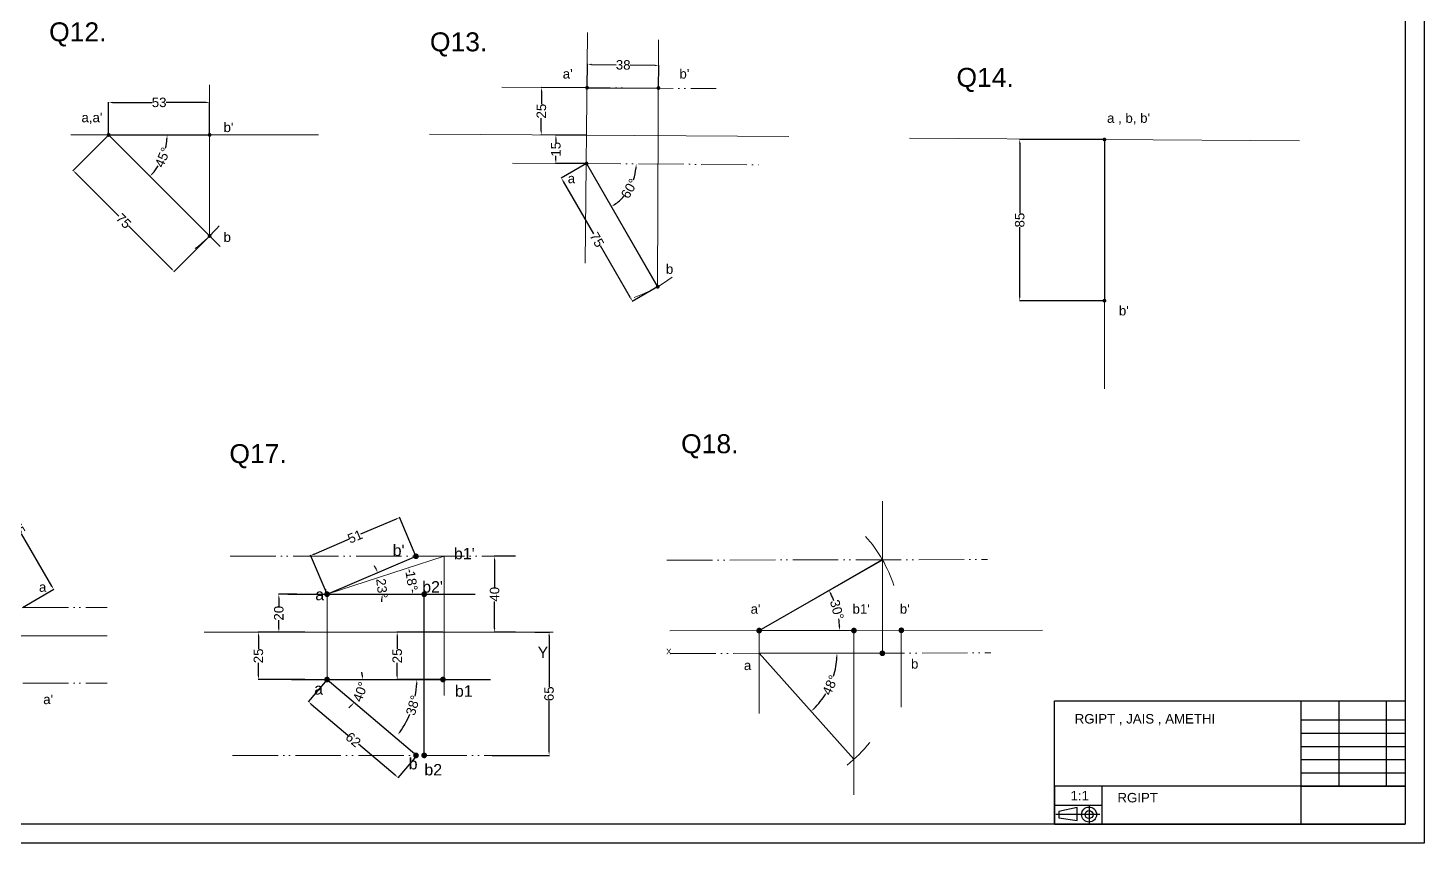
# Model space of a CAD drawing. Header units: millimetres. Extents: x 854 to 2043, y 502 to 1343.
# Drawn here: x 1307 to 2043, y 502 to 931 of the extents above; entities that cross this region are included whole.
import ezdxf

# ---------------------------------------------------------------- set-up
doc = ezdxf.new("R2010")
doc.units = ezdxf.units.MM
doc.header["$PDMODE"] = 34
doc.header["$PDSIZE"] = 3
doc.linetypes.add('ACAD_ISO05W100', pattern=[33, 24, -3, 0, -3, 0, -3])
for name, color, linetype, lineweight in [('DIM LINE', 3, 'Continuous', 15), ('locus', 7, 'ACAD_ISO05W100', 15), ('LOCUS LINE', 7, 'ACAD_ISO05W100', 5), ('loous', 7, 'ACAD_ISO05W100', 5), ('object', 1, 'Continuous', 30), ('prjector', 7, 'Continuous', 0), ('PRO LINE', 7, 'Continuous', 0), ('projector line', 7, 'Continuous', 0), ('reference', 7, 'Continuous', 20), ('reference line', 7, 'Continuous', 20), ('text', 80, 'Continuous', 5)]:
    doc.layers.add(name, color=color, linetype=linetype, lineweight=lineweight)
doc.layers.add('dimension line', color=50, linetype='Continuous')
doc.styles.get("Standard").update_dxf_attribs({"font": 'arial.ttf', "height": 5})
doc.dimstyles.get("Standard").update_dxf_attribs({"dimtxt": 5, "dimasz": 2, "dimexe": 0.18, "dimexo": 0.0625, "dimgap": 0.09, "dimtad": 0, "dimdec": 0, "dimzin": 0, "dimdsep": 46, "dimtxsty": 'Standard', "dimcen": 0.09, "dimadec": 0, "dimazin": 0, "dimtfac": 1, "dimtdec": 0, "dimtofl": 0, "dimtmove": 0, "dimatfit": 3, "dimfxl": 1, "dimtolj": 1, "dimtzin": 0, "dimarcsym": 0})

# ---------------------------------------------------------------- blocks, each defined once
blk = doc.blocks.new('*D24')
at = {"layer": 'Defpoints', "color": 0, "transparency": 16777216}
for p in [(1329.28, 875.02), (1349.52, 874.67), (1459.83, 875.02), (1375.87, 859.61), (1402.44, 821.74)]:
    blk.add_point(p, dxfattribs=at)
at = {"layer": 'dimension line', "color": 0, "lineweight": -2, "transparency": 16777216}
for start, end in [(347.00997, 356.28349), (318.71651, 327.99003)]:
    blk.add_arc((1349.16, 875.02), 30.84, start, end, dxfattribs=at)
at = {"layer": 'dimension line', "color": 0, "transparency": 16777216}
for points in [[(1379.6, 873.04), (1380.27, 873.02), (1380, 875.02)], [(1372.58, 854.45), (1372.09, 854.91), (1370.97, 853.22)]]:
    blk.add_solid(points, dxfattribs=at)
at = {"layer": 'dimension line', "color": 0, "transparency": 16777216, "insert": (1377.65, 863.22), "char_height": 5, "attachment_point": 5, "rotation": 67.5}
blk.add_mtext('\\A1;45°', dxfattribs=at)
blk = doc.blocks.new('*D25')
at = {"layer": 'Defpoints', "color": 0, "transparency": 16777216}
for p in [(1349.16, 875.02), (1402.44, 821.74), (1383.7, 803)]:
    blk.add_point(p, dxfattribs=at)
at = {"layer": 'dimension line', "color": 0, "lineweight": -2, "transparency": 16777216}
for p, q in [((1349.12, 874.98), (1330.29, 856.15)), ((1331.83, 854.87), (1354.46, 832.23)), ((1382.29, 804.41), (1359.65, 827.04)), ((1402.4, 821.7), (1383.57, 802.87))]:
    blk.add_line(p, q, dxfattribs=at)
at = {"layer": 'dimension line', "color": 0, "transparency": 16777216}
for points in [[(1332.07, 855.1), (1331.6, 854.63), (1330.42, 856.28)], [(1382.52, 804.65), (1382.05, 804.18), (1383.7, 803)]]:
    blk.add_solid(points, dxfattribs=at)
at = {"layer": 'dimension line', "color": 0, "transparency": 16777216, "insert": (1357.06, 829.64), "char_height": 5, "attachment_point": 5, "rotation": 315}
blk.add_mtext('\\A1;75', dxfattribs=at)
blk = doc.blocks.new('*D26')
at = {"layer": 'Defpoints', "color": 0, "transparency": 16777216}
for p in [(1601.07, 899.92), (1577.38, 875.11), (1600.91, 874.96)]:
    blk.add_point(p, dxfattribs=at)
at = {"layer": 'dimension line', "color": 0, "lineweight": -2, "transparency": 16777216}
for p, q in [((1601.01, 899.92), (1577.36, 900.07)), ((1577.53, 898.07), (1577.48, 891.32)), ((1577.39, 877.11), (1577.43, 883.86)), ((1600.85, 874.96), (1577.2, 875.11))]:
    blk.add_line(p, q, dxfattribs=at)
at = {"layer": 'dimension line', "color": 0, "transparency": 16777216}
for points in [[(1577.19, 898.07), (1577.86, 898.07), (1577.54, 900.07)], [(1577.06, 877.11), (1577.72, 877.11), (1577.38, 875.11)]]:
    blk.add_solid(points, dxfattribs=at)
at = {"layer": 'dimension line', "color": 0, "transparency": 16777216, "insert": (1577.46, 887.59), "char_height": 5, "attachment_point": 5, "rotation": 89.63326}
blk.add_mtext('\\A1;25', dxfattribs=at)
blk = doc.blocks.new('*D27')
at = {"layer": 'Defpoints', "color": 0, "transparency": 16777216}
for p in [(1562.21, 860.16), (1601.3, 859.92), (1693.19, 859.28), (1621.31, 843.04), (1638.8, 794.96)]:
    blk.add_point(p, dxfattribs=at)
at = {"layer": 'dimension line', "color": 0, "lineweight": -2, "transparency": 16777216}
for start, end in [(340.84373, 355.23385), (304.38117, 318.77129)]:
    blk.add_arc((1601.31, 859.9), 26.16, start, end, dxfattribs=at)
at = {"layer": 'dimension line', "color": 0, "transparency": 16777216}
for points in [[(1627.05, 857.74), (1627.71, 857.71), (1627.47, 859.72)], [(1616.26, 838.02), (1615.9, 838.59), (1614.39, 837.24)]]:
    blk.add_solid(points, dxfattribs=at)
at = {"layer": 'dimension line', "color": 0, "transparency": 16777216, "insert": (1623.92, 846.74), "char_height": 5, "attachment_point": 5, "rotation": 59.80751}
blk.add_mtext('\\A1;60°', dxfattribs=at)
blk = doc.blocks.new('*D28')
at = {"layer": 'Defpoints', "color": 0, "transparency": 16777216}
for p in [(1601.32, 874.96), (1585.09, 859.94), (1601.3, 859.92)]:
    blk.add_point(p, dxfattribs=at)
at = {"layer": 'dimension line', "color": 0, "lineweight": -2, "transparency": 16777216}
for p, q in [((1601.26, 874.96), (1584.93, 874.98)), ((1585.11, 872.98), (1585.1, 870.92)), ((1585.09, 861.94), (1585.09, 864.01)), ((1601.24, 859.92), (1584.91, 859.94))]:
    blk.add_line(p, q, dxfattribs=at)
at = {"layer": 'dimension line', "color": 0, "transparency": 16777216}
for points in [[(1584.77, 872.98), (1585.44, 872.98), (1585.11, 874.98)], [(1584.76, 861.94), (1585.42, 861.94), (1585.09, 859.94)]]:
    blk.add_solid(points, dxfattribs=at)
at = {"layer": 'dimension line', "color": 0, "transparency": 16777216, "insert": (1585.1, 867.46), "char_height": 5, "attachment_point": 5, "rotation": 89.91049}
blk.add_mtext('\\A1;15', dxfattribs=at)
blk = doc.blocks.new('*D30')
at = {"layer": 'Defpoints', "color": 0, "transparency": 16777216}
for p in [(1601.3, 859.92), (1638.8, 794.96), (1625.52, 787.3)]:
    blk.add_point(p, dxfattribs=at)
at = {"layer": 'dimension line', "color": 0, "lineweight": -2, "transparency": 16777216}
for p, q in [((1601.24, 859.88), (1587.86, 852.16)), ((1589.02, 850.52), (1604.94, 822.95)), ((1624.52, 789.03), (1608.6, 816.6)), ((1638.74, 794.93), (1625.36, 787.21))]:
    blk.add_line(p, q, dxfattribs=at)
at = {"layer": 'dimension line', "color": 0, "transparency": 16777216}
for points in [[(1589.31, 850.68), (1588.73, 850.35), (1588.02, 852.25)], [(1624.81, 789.2), (1624.23, 788.86), (1625.52, 787.3)]]:
    blk.add_solid(points, dxfattribs=at)
at = {"layer": 'dimension line', "color": 0, "transparency": 16777216, "insert": (1606.77, 819.77), "char_height": 5, "attachment_point": 5, "rotation": 300}
blk.add_mtext('\\A1;75', dxfattribs=at)
blk = doc.blocks.new('*D31')
at = {"layer": 'Defpoints', "color": 0, "transparency": 16777216}
for p in [(1402.44, 892.17), (1349.16, 875.02), (1402.44, 875.02)]:
    blk.add_point(p, dxfattribs=at)
at = {"layer": 'dimension line', "color": 0, "lineweight": -2, "transparency": 16777216}
for p, q in [((1349.16, 875.09), (1349.16, 892.35)), ((1351.16, 892.17), (1372.13, 892.17)), ((1400.44, 892.17), (1379.47, 892.17)), ((1402.44, 875.09), (1402.44, 892.35))]:
    blk.add_line(p, q, dxfattribs=at)
at = {"layer": 'dimension line', "color": 0, "transparency": 16777216}
for points in [[(1351.16, 892.51), (1351.16, 891.84), (1349.16, 892.17)], [(1400.44, 892.51), (1400.44, 891.84), (1402.44, 892.17)]]:
    blk.add_solid(points, dxfattribs=at)
at = {"layer": 'dimension line', "color": 0, "transparency": 16777216, "insert": (1375.8, 892.17), "char_height": 5, "attachment_point": 5}
blk.add_mtext('\\A1;53', dxfattribs=at)
blk = doc.blocks.new('*D33')
at = {"layer": 'Defpoints', "color": 0, "transparency": 16777216}
for p in [(1526.24, 652.78), (1509.29, 637.48), (1443.69, 632.79), (1464.4, 632.79), (1542.51, 632.79)]:
    blk.add_point(p, dxfattribs=at)
at = {"layer": 'DIM LINE', "color": 0, "lineweight": -2, "transparency": 16777216}
for start, end in [(15.0096, 15.37736), (2.53862, 2.90638)]:
    blk.add_arc((1464.4, 632.79), 45.14, start, end, dxfattribs=at)
at = {"layer": 'DIM LINE', "color": 0, "transparency": 16777216}
for points in [[(1507.6, 644.66), (1508.24, 644.85), (1507.35, 646.67)], [(1509.83, 634.79), (1509.16, 634.78), (1509.54, 632.79)]]:
    blk.add_solid(points, dxfattribs=at)
at = {"layer": 'DIM LINE', "color": 0, "transparency": 16777216, "insert": (1508.99, 639.82), "char_height": 5, "attachment_point": 5, "rotation": 278.95799}
blk.add_mtext('\\A1;18°', dxfattribs=at)
blk = doc.blocks.new('*D34')
at = {"layer": 'Defpoints', "color": 0, "transparency": 16777216}
for p in [(1445.66, 587.79), (1464.4, 587.79), (1550.61, 587.79), (1507.19, 567.54), (1515.63, 547.78)]:
    blk.add_point(p, dxfattribs=at)
at = {"layer": 'DIM LINE', "color": 0, "lineweight": -2, "transparency": 16777216}
for start, end in [(349.35642, 357.57942), (324.4356, 337.24933)]:
    blk.add_arc((1464.4, 587.79), 47.34, start, end, dxfattribs=at)
at = {"layer": 'DIM LINE', "color": 0, "transparency": 16777216}
for points in [[(1511.36, 585.79), (1512.03, 585.78), (1511.74, 587.79)], [(1503.18, 560.05), (1502.64, 560.45), (1501.71, 558.65)]]:
    blk.add_solid(points, dxfattribs=at)
at = {"layer": 'DIM LINE', "color": 0, "transparency": 16777216, "insert": (1509.74, 574.18), "char_height": 5, "attachment_point": 5, "rotation": 73.30287}
blk.add_mtext('\\A1;38°', dxfattribs=at)
blk = doc.blocks.new('*D32')
at = {"layer": 'Defpoints', "color": 0, "transparency": 16777216}
for p in [(1502.62, 673.18), (1511.31, 652.78), (1464.4, 632.79)]:
    blk.add_point(p, dxfattribs=at)
at = {"layer": 'DIM LINE', "color": 0, "lineweight": -2, "transparency": 16777216}
for p, q in [((1500.78, 672.4), (1482.09, 664.43)), ((1511.29, 652.84), (1502.55, 673.35)), ((1457.54, 653.97), (1476.23, 661.93)), ((1464.37, 632.84), (1455.63, 653.35))]:
    blk.add_line(p, q, dxfattribs=at)
at = {"layer": 'DIM LINE', "color": 0, "transparency": 16777216}
for points in [[(1500.65, 672.7), (1500.91, 672.09), (1502.62, 673.18)], [(1457.41, 654.28), (1457.67, 653.66), (1455.7, 653.19)]]:
    blk.add_solid(points, dxfattribs=at)
at = {"layer": 'DIM LINE', "color": 0, "transparency": 16777216, "insert": (1479.16, 663.18), "char_height": 5, "attachment_point": 5, "rotation": 23.08319}
blk.add_mtext('\\A1;51', dxfattribs=at)
blk = doc.blocks.new('*D35')
at = {"layer": 'Defpoints', "color": 0, "transparency": 16777216}
for p in [(1464.4, 587.79), (1511.76, 547.78), (1501.88, 536.08)]:
    blk.add_point(p, dxfattribs=at)
at = {"layer": 'DIM LINE', "color": 0, "lineweight": -2, "transparency": 16777216}
for p, q in [((1464.36, 587.74), (1454.4, 575.95)), ((1456.04, 574.8), (1475.4, 558.45)), ((1500.35, 537.37), (1480.99, 553.72)), ((1511.72, 547.73), (1501.77, 535.95))]:
    blk.add_line(p, q, dxfattribs=at)
at = {"layer": 'DIM LINE', "color": 0, "transparency": 16777216}
for points in [[(1456.26, 575.05), (1455.83, 574.54), (1454.52, 576.09)], [(1500.57, 537.63), (1500.14, 537.12), (1501.88, 536.08)]]:
    blk.add_solid(points, dxfattribs=at)
at = {"layer": 'DIM LINE', "color": 0, "transparency": 16777216, "insert": (1478.2, 556.08), "char_height": 5, "attachment_point": 5, "rotation": 319.8167}
blk.add_mtext('\\A1;62', dxfattribs=at)
blk = doc.blocks.new('*D36')
at = {"layer": 'Defpoints', "color": 0, "transparency": 16777216}
for p in [(1511.31, 652.78), (1492.43, 640.5), (1443.69, 632.79), (1464.4, 632.79), (1542.51, 632.79)]:
    blk.add_point(p, dxfattribs=at)
at = {"layer": 'DIM LINE', "color": 0, "lineweight": -2, "transparency": 16777216}
for start, end in [(27.02492, 30.96665), (352.11654, 356.05827)]:
    blk.add_arc((1464.4, 632.79), 29.08, start, end, dxfattribs=at)
at = {"layer": 'DIM LINE', "color": 0, "transparency": 16777216}
for points in [[(1490.6, 646.14), (1490, 645.86), (1491.14, 644.19)], [(1493.07, 630.8), (1493.74, 630.78), (1493.47, 632.79)]]:
    blk.add_solid(points, dxfattribs=at)
at = {"layer": 'DIM LINE', "color": 0, "transparency": 16777216, "insert": (1493.31, 635.85), "char_height": 5, "attachment_point": 5, "rotation": 276.05322}
blk.add_mtext('\\A1;23°', dxfattribs=at)
blk = doc.blocks.new('*D37')
at = {"layer": 'Defpoints', "color": 0, "transparency": 16777216}
for p in [(1445.66, 587.79), (1464.4, 587.79), (1550.61, 587.79), (1481.11, 579.35), (1511.76, 547.78)]:
    blk.add_point(p, dxfattribs=at)
at = {"layer": 'DIM LINE', "color": 0, "lineweight": -2, "transparency": 16777216}
for start, end in [(6.12285, 12.2457), (307.571, 313.69385)]:
    blk.add_arc((1464.4, 587.79), 18.72, start, end, dxfattribs=at)
at = {"layer": 'DIM LINE', "color": 0, "transparency": 16777216}
for points in [[(1483.35, 589.8), (1482.68, 589.77), (1483.12, 587.79)], [(1477.09, 574.48), (1477.57, 574.02), (1478.7, 575.7)]]:
    blk.add_solid(points, dxfattribs=at)
at = {"layer": 'DIM LINE', "color": 0, "transparency": 16777216, "insert": (1481.98, 581.35), "char_height": 5, "attachment_point": 5, "rotation": 69.90835}
blk.add_mtext('\\A1;40°', dxfattribs=at)
blk = doc.blocks.new('*D38')
at = {"layer": 'Defpoints', "color": 0, "transparency": 16777216}
for p in [(1448.43, 632.79), (1438.95, 612.78), (1448.43, 612.78)]:
    blk.add_point(p, dxfattribs=at)
at = {"layer": 'dimension line', "color": 0, "lineweight": -2, "transparency": 16777216}
for p, q in [((1448.37, 632.79), (1438.77, 632.79)), ((1438.95, 630.79), (1438.95, 626.49)), ((1438.95, 614.78), (1438.95, 619.08)), ((1448.37, 612.78), (1438.77, 612.78))]:
    blk.add_line(p, q, dxfattribs=at)
at = {"layer": 'dimension line', "color": 0, "transparency": 16777216}
for points in [[(1438.61, 630.79), (1439.28, 630.79), (1438.95, 632.79)], [(1438.61, 614.78), (1439.28, 614.78), (1438.95, 612.78)]]:
    blk.add_solid(points, dxfattribs=at)
at = {"layer": 'dimension line', "color": 0, "transparency": 16777216, "insert": (1438.95, 622.78), "char_height": 5, "attachment_point": 5, "rotation": 90}
blk.add_mtext('\\A1;20', dxfattribs=at)
blk = doc.blocks.new('*D39')
at = {"layer": 'Defpoints', "color": 0, "transparency": 16777216}
for p in [(1525.51, 612.78), (1501.4, 587.79), (1525.51, 587.79)]:
    blk.add_point(p, dxfattribs=at)
at = {"layer": 'dimension line', "color": 0, "lineweight": -2, "transparency": 16777216}
for p, q in [((1525.45, 612.78), (1501.22, 612.78)), ((1501.4, 610.78), (1501.4, 604.02)), ((1501.4, 589.79), (1501.4, 596.55)), ((1525.45, 587.79), (1501.22, 587.79))]:
    blk.add_line(p, q, dxfattribs=at)
at = {"layer": 'dimension line', "color": 0, "transparency": 16777216}
for points in [[(1501.06, 610.78), (1501.73, 610.78), (1501.4, 612.78)], [(1501.06, 589.79), (1501.73, 589.79), (1501.4, 587.79)]]:
    blk.add_solid(points, dxfattribs=at)
at = {"layer": 'dimension line', "color": 0, "transparency": 16777216, "insert": (1501.4, 600.28), "char_height": 5, "attachment_point": 5, "rotation": 90}
blk.add_mtext('\\A1;25', dxfattribs=at)
blk = doc.blocks.new('*D40')
at = {"layer": 'Defpoints', "color": 0, "transparency": 16777216}
for p in [(1563.87, 652.78), (1552.78, 612.78), (1563.87, 612.78)]:
    blk.add_point(p, dxfattribs=at)
at = {"layer": 'dimension line', "color": 0, "lineweight": -2, "transparency": 16777216}
for p, q in [((1563.81, 652.78), (1552.6, 652.78)), ((1552.78, 650.78), (1552.78, 636.54)), ((1552.78, 614.78), (1552.78, 629.02)), ((1563.81, 612.78), (1552.6, 612.78))]:
    blk.add_line(p, q, dxfattribs=at)
at = {"layer": 'dimension line', "color": 0, "transparency": 16777216}
for points in [[(1552.45, 650.78), (1553.12, 650.78), (1552.78, 652.78)], [(1552.45, 614.78), (1553.12, 614.78), (1552.78, 612.78)]]:
    blk.add_solid(points, dxfattribs=at)
at = {"layer": 'dimension line', "color": 0, "transparency": 16777216, "insert": (1552.78, 632.78), "char_height": 5, "attachment_point": 5, "rotation": 90}
blk.add_mtext('\\A1;40', dxfattribs=at)
blk = doc.blocks.new('*D41')
at = {"layer": 'Defpoints', "color": 0, "transparency": 16777216}
for p in [(1573.87, 612.78), (1551.4, 547.78), (1581.51, 547.78)]:
    blk.add_point(p, dxfattribs=at)
at = {"layer": 'dimension line', "color": 0, "lineweight": -2, "transparency": 16777216}
for p, q in [((1573.93, 612.78), (1581.69, 612.78)), ((1581.51, 610.78), (1581.51, 583.99)), ((1581.51, 549.78), (1581.51, 576.58)), ((1551.46, 547.78), (1581.69, 547.78))]:
    blk.add_line(p, q, dxfattribs=at)
at = {"layer": 'dimension line', "color": 0, "transparency": 16777216}
for points in [[(1581.17, 610.78), (1581.84, 610.78), (1581.51, 612.78)], [(1581.17, 549.78), (1581.84, 549.78), (1581.51, 547.78)]]:
    blk.add_solid(points, dxfattribs=at)
at = {"layer": 'dimension line', "color": 0, "transparency": 16777216, "insert": (1581.51, 580.28), "char_height": 5, "attachment_point": 5, "rotation": 90}
blk.add_mtext('\\A1;65', dxfattribs=at)
blk = doc.blocks.new('*D42')
at = {"layer": 'Defpoints', "color": 0, "transparency": 16777216}
for p in [(1452.65, 612.78), (1428.18, 587.79), (1452.65, 587.79)]:
    blk.add_point(p, dxfattribs=at)
at = {"layer": 'dimension line', "color": 0, "lineweight": -2, "transparency": 16777216}
for p, q in [((1452.59, 612.78), (1428, 612.78)), ((1428.18, 610.78), (1428.18, 604.02)), ((1428.18, 589.79), (1428.18, 596.55)), ((1452.59, 587.79), (1428, 587.79))]:
    blk.add_line(p, q, dxfattribs=at)
at = {"layer": 'dimension line', "color": 0, "transparency": 16777216}
for points in [[(1427.85, 610.78), (1428.52, 610.78), (1428.18, 612.78)], [(1427.85, 589.79), (1428.52, 589.79), (1428.18, 587.79)]]:
    blk.add_solid(points, dxfattribs=at)
at = {"layer": 'dimension line', "color": 0, "transparency": 16777216, "insert": (1428.18, 600.28), "char_height": 5, "attachment_point": 5, "rotation": 90}
blk.add_mtext('\\A1;25', dxfattribs=at)
blk = doc.blocks.new('*D44')
at = {"layer": 'Defpoints', "color": 0, "transparency": 16777216}
for p in [(1757.29, 651.13), (1734.16, 621), (1692.34, 613.63), (1692.34, 613.63), (1742.34, 613.63)]:
    blk.add_point(p, dxfattribs=at)
at = {"layer": 'dimension line', "color": 0, "lineweight": -2, "transparency": 16777216}
for start, end in [(21.75183, 27.30315), (2.69833, 8.24965)]:
    blk.add_arc((1692.34, 613.63), 42.47, start, end, dxfattribs=at)
at = {"layer": 'dimension line', "color": 0, "transparency": 16777216}
for points in [[(1729.78, 632.95), (1730.37, 633.27), (1729.12, 634.86)], [(1735.09, 615.63), (1734.43, 615.62), (1734.81, 613.63)]]:
    blk.add_solid(points, dxfattribs=at)
at = {"layer": 'dimension line', "color": 0, "transparency": 16777216, "insert": (1733.36, 624.62), "char_height": 5, "attachment_point": 5, "rotation": 285.00074}
blk.add_mtext('\\A1;30°', dxfattribs=at)
blk = doc.blocks.new('*D43')
at = {"layer": 'Defpoints', "color": 0, "transparency": 16777216}
for p in [(1692.34, 601.63), (1692.34, 601.63), (1757.34, 601.63), (1727.11, 579.79), (1742.34, 545.73)]:
    blk.add_point(p, dxfattribs=at)
at = {"layer": 'dimension line', "color": 0, "lineweight": -2, "transparency": 16777216}
for start, end in [(343.03299, 357.20903), (314.60129, 328.77732)]:
    blk.add_arc((1692.34, 601.63), 41.06, start, end, dxfattribs=at)
at = {"layer": 'dimension line', "color": 0, "transparency": 16777216}
for points in [[(1733.02, 599.64), (1733.68, 599.62), (1733.4, 601.63)], [(1721.4, 572.15), (1720.94, 572.64), (1719.71, 571.02)]]:
    blk.add_solid(points, dxfattribs=at)
at = {"layer": 'dimension line', "color": 0, "transparency": 16777216, "insert": (1729.82, 584.87), "char_height": 5, "attachment_point": 5, "rotation": 65.90516}
blk.add_mtext('\\A1;48°', dxfattribs=at)
blk = doc.blocks.new('*D48')
at = {"layer": 'Defpoints', "color": 0, "transparency": 16777216}
for p in [(1874.52, 872.61), (1829.82, 787.61), (1874.52, 787.61)]:
    blk.add_point(p, dxfattribs=at)
at = {"layer": 'dimension line', "color": 0, "lineweight": -2, "transparency": 16777216}
for p, q in [((1874.45, 872.61), (1829.64, 872.61)), ((1829.82, 870.61), (1829.82, 833.8)), ((1829.82, 789.61), (1829.82, 826.42)), ((1874.45, 787.61), (1829.64, 787.61))]:
    blk.add_line(p, q, dxfattribs=at)
at = {"layer": 'dimension line', "color": 0, "transparency": 16777216}
for points in [[(1829.49, 870.61), (1830.15, 870.61), (1829.82, 872.61)], [(1829.49, 789.61), (1830.15, 789.61), (1829.82, 787.61)]]:
    blk.add_solid(points, dxfattribs=at)
at = {"layer": 'dimension line', "color": 0, "transparency": 16777216, "insert": (1829.82, 830.11), "char_height": 5, "attachment_point": 5, "rotation": 90}
blk.add_mtext('\\A1;85', dxfattribs=at)
blk = doc.blocks.new('*D52')
at = {"layer": 'Defpoints', "color": 0, "transparency": 16777216}
for p in [(1266.1, 690.75), (1284.15, 642.12), (1137.92, 625.8), (1303.6, 625.8), (1348.43, 625.8)]:
    blk.add_point(p, dxfattribs=at)
at = {"layer": 'dimension line', "color": 0, "lineweight": -2, "transparency": 16777216}
for start, end in [(124.51313, 138.62718), (161.37282, 175.48687)]:
    blk.add_arc((1303.6, 625.8), 25.4, start, end, dxfattribs=at)
at = {"layer": 'dimension line', "color": 0, "transparency": 16777216}
for points in [[(1289.04, 647.01), (1289.39, 646.44), (1290.91, 647.79)], [(1278.62, 627.78), (1277.95, 627.81), (1278.21, 625.8)]]:
    blk.add_solid(points, dxfattribs=at)
at = {"layer": 'dimension line', "color": 0, "transparency": 16777216, "insert": (1281.61, 638.49), "char_height": 5, "attachment_point": 5, "rotation": 60}
blk.add_mtext('\\A1;60°', dxfattribs=at)
blk = doc.blocks.new('*D53')
at = {"layer": 'Defpoints', "color": 0, "transparency": 16777216}
for p in [(1282.67, 700.31), (1266.1, 690.75), (1303.6, 625.8)]:
    blk.add_point(p, dxfattribs=at)
at = {"layer": 'dimension line', "color": 0, "lineweight": -2, "transparency": 16777216}
for p, q in [((1266.16, 690.78), (1282.82, 700.4)), ((1283.67, 698.58), (1299.58, 671.01)), ((1319.17, 637.09), (1303.25, 664.66)), ((1303.66, 625.83), (1320.32, 635.45))]:
    blk.add_line(p, q, dxfattribs=at)
at = {"layer": 'dimension line', "color": 0, "transparency": 16777216}
for points in [[(1283.96, 698.75), (1283.38, 698.41), (1282.67, 700.31)], [(1319.46, 637.26), (1318.88, 636.93), (1320.17, 635.36)]]:
    blk.add_solid(points, dxfattribs=at)
at = {"layer": 'dimension line', "color": 0, "transparency": 16777216, "insert": (1301.42, 667.84), "char_height": 5, "attachment_point": 5, "rotation": 300}
blk.add_mtext('\\A1;75', dxfattribs=at)
blk = doc.blocks.new('*D55')
at = {"layer": 'Defpoints', "color": 0, "transparency": 16777216}
for p in [(1639.4, 911.63), (1601.62, 900.41), (1639.2, 899.77)]:
    blk.add_point(p, dxfattribs=at)
at = {"layer": 'dimension line', "color": 0, "lineweight": -2, "transparency": 16777216}
for p, q in [((1601.62, 900.48), (1601.83, 912.45)), ((1603.82, 912.24), (1616.94, 912.01)), ((1637.4, 911.66), (1624.29, 911.89)), ((1639.2, 899.83), (1639.41, 911.81))]:
    blk.add_line(p, q, dxfattribs=at)
at = {"layer": 'dimension line', "color": 0, "transparency": 16777216}
for points in [[(1603.83, 912.57), (1603.82, 911.9), (1601.82, 912.27)], [(1637.41, 911.99), (1637.4, 911.33), (1639.4, 911.63)]]:
    blk.add_solid(points, dxfattribs=at)
at = {"layer": 'dimension line', "color": 0, "transparency": 16777216, "insert": (1620.61, 911.95), "char_height": 5, "attachment_point": 5, "rotation": 359.02056}
blk.add_mtext('\\A1;38', dxfattribs=at)

msp = doc.modelspace()

# ---------------------------------------------------------------- linework, layer by layer
for p, q in [((2033.13, 1332.54), (2033.13, 511.54)), ((1443.69, 632.79), (1542.51, 632.79)), ((1515.63, 547.78), (1515.63, 632.79)), ((1445.66, 587.79), (1550.61, 587.79)), ((1848.13, 511.54), (1848.13, 576.54)), ((1848.13, 576.54), (2033.13, 576.54)), ((1978.13, 576.54), (1978.13, 511.54)), ((1998.13, 576.54), (1998.13, 531.54)), ((2023.13, 576.54), (2023.13, 531.54)), ((2033.13, 576.54), (2033.13, 511.54)), ((1978.13, 566.54), (2033.13, 566.54)), ((1978.13, 559.54), (2033.13, 559.54)), ((1978.13, 552.54), (2033.13, 552.54)), ((1978.13, 545.54), (2033.13, 545.54)), ((1978.13, 538.54), (2033.13, 538.54)), ((2033.13, 531.54), (1848.13, 531.54)), ((1848.13, 531.54), (1848.13, 511.54)), ((1873.13, 531.54), (1873.13, 511.54)), ((1978.13, 531.54), (2033.13, 531.54)), ((1848.13, 521.54), (1873.13, 521.54)), ((1872.15, 516.63), (1848.9, 516.63)), ((1860.15, 520.24), (1850.46, 518.12)), ((1850.46, 518.12), (1850.46, 514.84)), ((1860.15, 513.39), (1860.15, 520.24)), ((1866.36, 520.98), (1866.38, 512.09)), ((2033.13, 511.54), (874.13, 511.54)), ((1848.13, 511.54), (2033.13, 511.54)), ((1850.46, 514.84), (1860.15, 513.39))]:
    msp.add_line(p, q)
msp.add_lwpolyline([(854.13, 1342.54), (2043.13, 1342.54), (2043.13, 501.54), (854.13, 501.54)], close=True)
for radius in [3.97, 2.1]:
    msp.add_circle((1866.38, 516.58), radius)
at = {"layer": 'locus'}
for p, q in [((1556.63, 900.23), (1669.64, 899.44)), ((1562.21, 860.16), (1693.19, 859.28))]:
    msp.add_line(p, q, dxfattribs=at)
at = {"layer": 'LOCUS LINE', "color": 5}
for p, q in [((1643.71, 650.77), (1812.89, 651.07)), ((1645.47, 601.55), (1814.64, 601.85))]:
    msp.add_line(p, q, dxfattribs=at)
at = {"layer": 'LOCUS LINE'}
for p, q in [((1137.92, 625.8), (1348.43, 625.8)), ((1137.92, 585.8), (1348.43, 585.8))]:
    msp.add_line(p, q, dxfattribs=at)
at = {"layer": 'loous'}
for p, q in [((1413.3, 652.78), (1563.87, 652.78)), ((1414.53, 547.78), (1563.87, 547.78))]:
    msp.add_line(p, q, dxfattribs=at)
at = {"layer": 'object'}
for p, q in [((1601.57, 899.91), (1639.2, 899.77)), ((1349.16, 875.02), (1402.44, 875.02)), ((1349.52, 874.67), (1402.44, 821.74)), ((1874.52, 872.61), (1874.52, 787.61)), ((1601.3, 859.92), (1638.8, 794.96)), ((1464.4, 632.79), (1511.31, 652.78)), ((1692.34, 613.63), (1757.38, 650.98)), ((1692.34, 601.63), (1742.34, 545.73)), ((1464.4, 587.79), (1511.76, 547.78))]:
    msp.add_line(p, q, dxfattribs=at)
at = {"layer": 'prjector'}
for p, q in [((1601.87, 929.12), (1600.64, 807.47)), ((1638.8, 794.96), (1639.3, 925.13)), ((1601.3, 859.92), (1639.05, 794.53))]:
    msp.add_line(p, q, dxfattribs=at)
for points, const_width in [([(1601.07, 899.91, 1), (1602.07, 899.91, 1)], 1), ([(1638.7, 899.77, 1), (1639.7, 899.77, 1)], 1), ([(1401.94, 875.02, 1), (1402.94, 875.02, 1)], 1), ([(1600.8, 859.92, 1), (1601.8, 859.92, 1)], 1), ([(1514.88, 632.79, 1), (1516.38, 632.79, 1)], 1.5), ([(1524.76, 587.79, 1), (1526.26, 587.79, 1)], 1.5), ([(1514.88, 547.78, 1), (1516.38, 547.78, 1)], 1.5)]:
    msp.add_lwpolyline(points, format="xyb", close=True, dxfattribs=dict(at, const_width=const_width))
at = {"layer": 'PRO LINE'}
for p, q in [((1464.4, 632.79), (1526.24, 652.78)), ((1526.24, 652.78), (1526.24, 579.42)), ((1464.4, 632.79), (1464.4, 587.79)), ((1399.6, 612.78), (1583.69, 612.78))]:
    msp.add_line(p, q, dxfattribs=at)
at = {"layer": 'projector line'}
for p, q in [((1874.52, 872.61), (1874.52, 741.15)), ((1692.34, 613.63), (1692.34, 569.91)), ((1767.34, 613.76), (1767.34, 573.22))]:
    msp.add_line(p, q, dxfattribs=at)
for points, const_width in [([(1874.02, 872.61, 1), (1875.02, 872.61, 1)], 1), ([(1874.02, 787.61, 1), (1875.02, 787.61, 1)], 1), ([(1510.56, 652.78, 1), (1512.06, 652.78, 1)], 1.5), ([(1463.65, 632.79, 1), (1465.15, 632.79, 1)], 1.5), ([(1463.65, 587.79, 1), (1465.15, 587.79, 1)], 1.5), ([(1510.56, 547.78, 1), (1512.06, 547.78, 1)], 1.5)]:
    msp.add_lwpolyline(points, format="xyb", close=True, dxfattribs=dict(at, const_width=const_width))
at = {"layer": 'reference'}
for p, q in [((1402.44, 821.74), (1402.44, 901.44)), ((1329.28, 875.02), (1459.83, 875.02)), ((1349.16, 875.02), (1407.96, 816.22)), ((1518.37, 875.49), (1708.02, 874.28))]:
    msp.add_line(p, q, dxfattribs=at)
at = {"layer": 'reference', "const_width": 1}
for points in [[(1348.66, 875.02, 1), (1349.66, 875.02, 1)], [(1401.94, 821.74, 1), (1402.94, 821.74, 1)], [(1638.3, 794.96, 1), (1639.3, 794.96, 1)]]:
    msp.add_lwpolyline(points, format="xyb", close=True, dxfattribs=at)
at = {"layer": 'reference'}
for centre, start, end in [((1349.66, 875.02), 306.96742, 320.34054), ((1601.3, 859.92), 289.58456, 307.05787)]:
    msp.add_arc(centre, 75, start, end, dxfattribs=at)
at = {"layer": 'reference line'}
for p, q in [((1771.7, 873.33), (1977.33, 871.89)), ((1757.34, 601.63), (1757.34, 681.8)), ((1692.34, 613.63), (1757.29, 651.13)), ((1645.2, 613.54), (1841.88, 613.89)), ((1742.34, 613.63), (1742.34, 526.94)), ((1137.92, 610.8), (1348.43, 610.8)), ((1692.34, 601.63), (1742.34, 545.73))]:
    msp.add_line(p, q, dxfattribs=at)
at = {"layer": 'reference line', "const_width": 1.5}
for points in [[(1691.59, 613.63, 1), (1693.09, 613.63, 1)], [(1741.59, 613.63, 1), (1743.09, 613.63, 1)], [(1766.59, 613.76, 1), (1768.09, 613.76, 1)], [(1756.59, 601.63, 1), (1758.09, 601.63, 1)]]:
    msp.add_lwpolyline(points, format="xyb", close=True, dxfattribs=at)
at = {"layer": 'reference line'}
for centre, start, end in [((1692.34, 613.63), 18.52121, 41.48175), ((1692.34, 601.63), 308.18657, 321.11738)]:
    msp.add_arc(centre, 75, start, end, dxfattribs=at)
at = {"layer": 'text'}
for p, q in [((1692.34, 613.63), (1742.34, 613.63)), ((1692.34, 601.63), (1757.34, 601.63))]:
    msp.add_line(p, q, dxfattribs=at)

# ---------------------------------------------------------------- texts
at = {"attachment_point": 1}
for s, width, gutter_width, insert, char_height in [("b'", 14.8742, 30, (1499.02, 658.9), 6), ("b2'", 26.4682, 30, (1514.61, 639.69), 6), ('Y', 13.4418, 30, (1575.47, 605.18), 6), ('b1', 14.8742, 30, (1531.86, 584.72), 6), ('RGIPT , JAIS , AMETHI', 104.166, 25, (1858.82, 569.59), 5), ('b', 14.8742, 30, (1507.46, 546.41), 6), ('b2', 26.4682, 30, (1515.75, 543.23), 6), ('1:1', 16.785, 25, (1856.6, 529.02), 5)]:
    msp.add_mtext_dynamic_manual_height_columns(s, width=width, gutter_width=gutter_width, heights=[0], dxfattribs=dict(at, insert=insert, char_height=char_height))
at = {"insert": (1881.36, 527.99), "char_height": 5, "width": 69.7754, "attachment_point": 1}
msp.add_mtext('RGIPT', dxfattribs=at)
at = {"layer": 'PRO LINE', "char_height": 6, "attachment_point": 1}
for s, width, insert in [("b1'", 14.6279, (1531.35, 657.2)), ("a'", 16.9174, (1458.19, 635.62)), ('a', 16.9174, (1457.57, 585.88))]:
    msp.add_mtext_dynamic_manual_height_columns(s, width=width, gutter_width=30, heights=[0], dxfattribs=dict(at, insert=insert))
at = {"layer": 'projector line', "char_height": 5, "attachment_point": 1}
for s, insert in [("a'", (1687.85, 627.53)), ("b1'", (1741.61, 627.53)), ("b'", (1766.54, 627.53)), ('a', (1684.3, 597.78)), ('b', (1772.45, 598.57))]:
    msp.add_mtext_dynamic_manual_height_columns(s, width=21.7423, gutter_width=25, heights=[0], dxfattribs=dict(at, insert=insert))
at = {"layer": 'reference line', "insert": (1643.29, 604.04), "char_height": 3, "attachment_point": 1}
msp.add_mtext_dynamic_manual_height_columns('X', width=15.8547, gutter_width=15, heights=[0], dxfattribs=at)
at = {"layer": 'text', "attachment_point": 1}
for s, insert, char_height, width in [('Q12.', (1317.75, 934.4), 10, 27.9131), ('Q13.', (1518.65, 929.12), 10, 27.9131), ("a'", (1588.73, 909.77), 5, 14.0049), ("b'", (1650.29, 909.77), 5, 14.0049), ('Q14.', (1796.44, 910.38), 10, 27.9131), ("a,a'", (1334.83, 886.71), 5, 18.0076), ("a , b, b'", (1875.87, 886.41), 5, 28.8609), ("b'", (1409.79, 881.54), 5, 12.4191), ('a', (1591.37, 854.58), 5, 14.0049), ('b', (1409.79, 823.63), 5, 12.4191), ('b', (1643.16, 806.78), 5, 14.0049), ("b'", (1882.14, 784.83), 5, 19.1393), ('Q18.', (1651.16, 717.16), 10, 27.9131), ('Q17.', (1412.86, 711.94), 10, 27.9131), ('a', (1312.41, 639.08), 5, 14.0049), ("a'", (1314.65, 579.84), 5, 14.0049)]:
    msp.add_mtext(s, dxfattribs=dict(at, insert=insert, char_height=char_height, width=width))

# ---------------------------------------------------------------- dimensions: what is measured, and where the dimension line sits
at = {"layer": 'DIM LINE', "color": 2}
for p1, p2, distance, picture, middle in [((1464.4, 632.79), (1511.31, 652.78), 22.17, '*D32', (1479.16, 663.18)), ((1464.4, 587.79), (1511.76, 547.78), -15.31, '*D35', (1478.2, 556.08))]:
    dim = msp.add_aligned_dim(p1=p1, p2=p2, distance=distance, dimstyle='Standard', dxfattribs=at)
    dim.commit()
    dim.dimension.update_dxf_attribs({"geometry": picture, "text_midpoint": middle})
for base, line1, line2, picture, middle in [((1509.29, 637.48), ((1443.69, 632.79), (1542.51, 632.79)), ((1464.4, 632.79), (1526.24, 652.78)), '*D33', (1508.99, 639.82)), ((1481.11, 579.35), ((1464.4, 587.79), (1511.76, 547.78)), ((1445.66, 587.79), (1550.61, 587.79)), '*D37', (1481.98, 581.35))]:
    dim = msp.add_angular_dim_2l(base=base, line1=line1, line2=line2, dimstyle='Standard', dxfattribs=at)
    dim.commit()
    dim.dimension.update_dxf_attribs({"geometry": picture, "text_midpoint": middle})
for base, line1, line2, picture, middle in [((1492.43, 640.5), ((1443.69, 632.79), (1542.51, 632.79)), ((1464.4, 632.79), (1511.31, 652.78)), '*D36', (1493.31, 635.85)), ((1507.19, 567.54), ((1464.4, 587.79), (1515.63, 547.78)), ((1445.66, 587.79), (1550.61, 587.79)), '*D34', (1509.74, 574.18))]:
    dim = msp.add_angular_dim_2l(base=base, line1=line1, line2=line2, dimstyle='Standard', dxfattribs=at)
    dim.commit()
    dim.dimension.update_dxf_attribs({"geometry": picture, "text_midpoint": middle, "dimtype": 162})
at = {"layer": 'dimension line'}
for p1, p2, distance, picture, middle in [((1601.62, 900.41), (1639.2, 899.77), 11.86, '*D55', (1620.61, 911.95)), ((1601.07, 899.92), (1600.91, 874.96), -23.54, '*D26', (1577.46, 887.59)), ((1349.16, 875.02), (1402.44, 821.74), -26.51, '*D25', (1357.06, 829.64)), ((1601.32, 874.96), (1601.3, 859.92), -16.21, '*D28', (1585.1, 867.46)), ((1601.3, 859.92), (1638.8, 794.96), -15.33, '*D30', (1606.77, 819.77)), ((1303.6, 625.8), (1266.1, 690.75), -19.13, '*D53', (1301.42, 667.84))]:
    dim = msp.add_aligned_dim(p1=p1, p2=p2, distance=distance, dimstyle='Standard', dxfattribs=at)
    dim.commit()
    dim.dimension.update_dxf_attribs({"geometry": picture, "text_midpoint": middle})
dim = msp.add_linear_dim(base=(1402.44, 892.17), p1=(1349.16, 875.02), p2=(1402.44, 875.02), dimstyle='Standard', dxfattribs=at)
dim.commit()
dim.dimension.update_dxf_attribs({"geometry": '*D31', "text_midpoint": (1375.8, 892.17)})
for base, line1, line2, picture, middle in [((1375.87, 859.61), ((1349.52, 874.67), (1402.44, 821.74)), ((1329.28, 875.02), (1459.83, 875.02)), '*D24', (1377.65, 863.22)), ((1621.31, 843.04), ((1601.3, 859.92), (1638.8, 794.96)), ((1562.21, 860.16), (1693.19, 859.28)), '*D27', (1623.92, 846.74)), ((1284.15, 642.12), ((1137.92, 625.8), (1348.43, 625.8)), ((1303.6, 625.8), (1266.1, 690.75)), '*D52', (1281.61, 638.49)), ((1734.16, 621), ((1692.34, 613.63), (1742.34, 613.63)), ((1692.34, 613.63), (1757.29, 651.13)), '*D44', (1733.36, 624.62)), ((1727.11, 579.79), ((1692.34, 601.63), (1742.34, 545.73)), ((1692.34, 601.63), (1757.34, 601.63)), '*D43', (1729.82, 584.87))]:
    dim = msp.add_angular_dim_2l(base=base, line1=line1, line2=line2, dimstyle='Standard', dxfattribs=at)
    dim.commit()
    dim.dimension.update_dxf_attribs({"geometry": picture, "text_midpoint": middle})
for base, p1, p2, picture, middle in [((1829.82, 787.61), (1874.52, 872.61), (1874.52, 787.61), '*D48', (1829.82, 830.11)), ((1552.78, 612.78), (1563.87, 652.78), (1563.87, 612.78), '*D40', (1552.78, 632.78)), ((1438.95, 612.78), (1448.43, 632.79), (1448.43, 612.78), '*D38', (1438.95, 622.78)), ((1428.18, 587.79), (1452.65, 612.78), (1452.65, 587.79), '*D42', (1428.18, 600.28)), ((1501.4, 587.79), (1525.51, 612.78), (1525.51, 587.79), '*D39', (1501.4, 600.28))]:
    dim = msp.add_linear_dim(base=base, p1=p1, p2=p2, angle=90, dimstyle='Standard', dxfattribs=at)
    dim.commit()
    dim.dimension.update_dxf_attribs({"geometry": picture, "text_midpoint": middle})
dim = msp.add_linear_dim(base=(1581.51, 547.78), p1=(1573.87, 612.78), p2=(1551.4, 547.78), angle=90, dimstyle='Standard', dxfattribs=at)
dim.commit()
dim.dimension.update_dxf_attribs({"geometry": '*D41', "text_midpoint": (1581.51, 580.28), "dimtype": 160})

doc.saveas('drawing.dxf')
